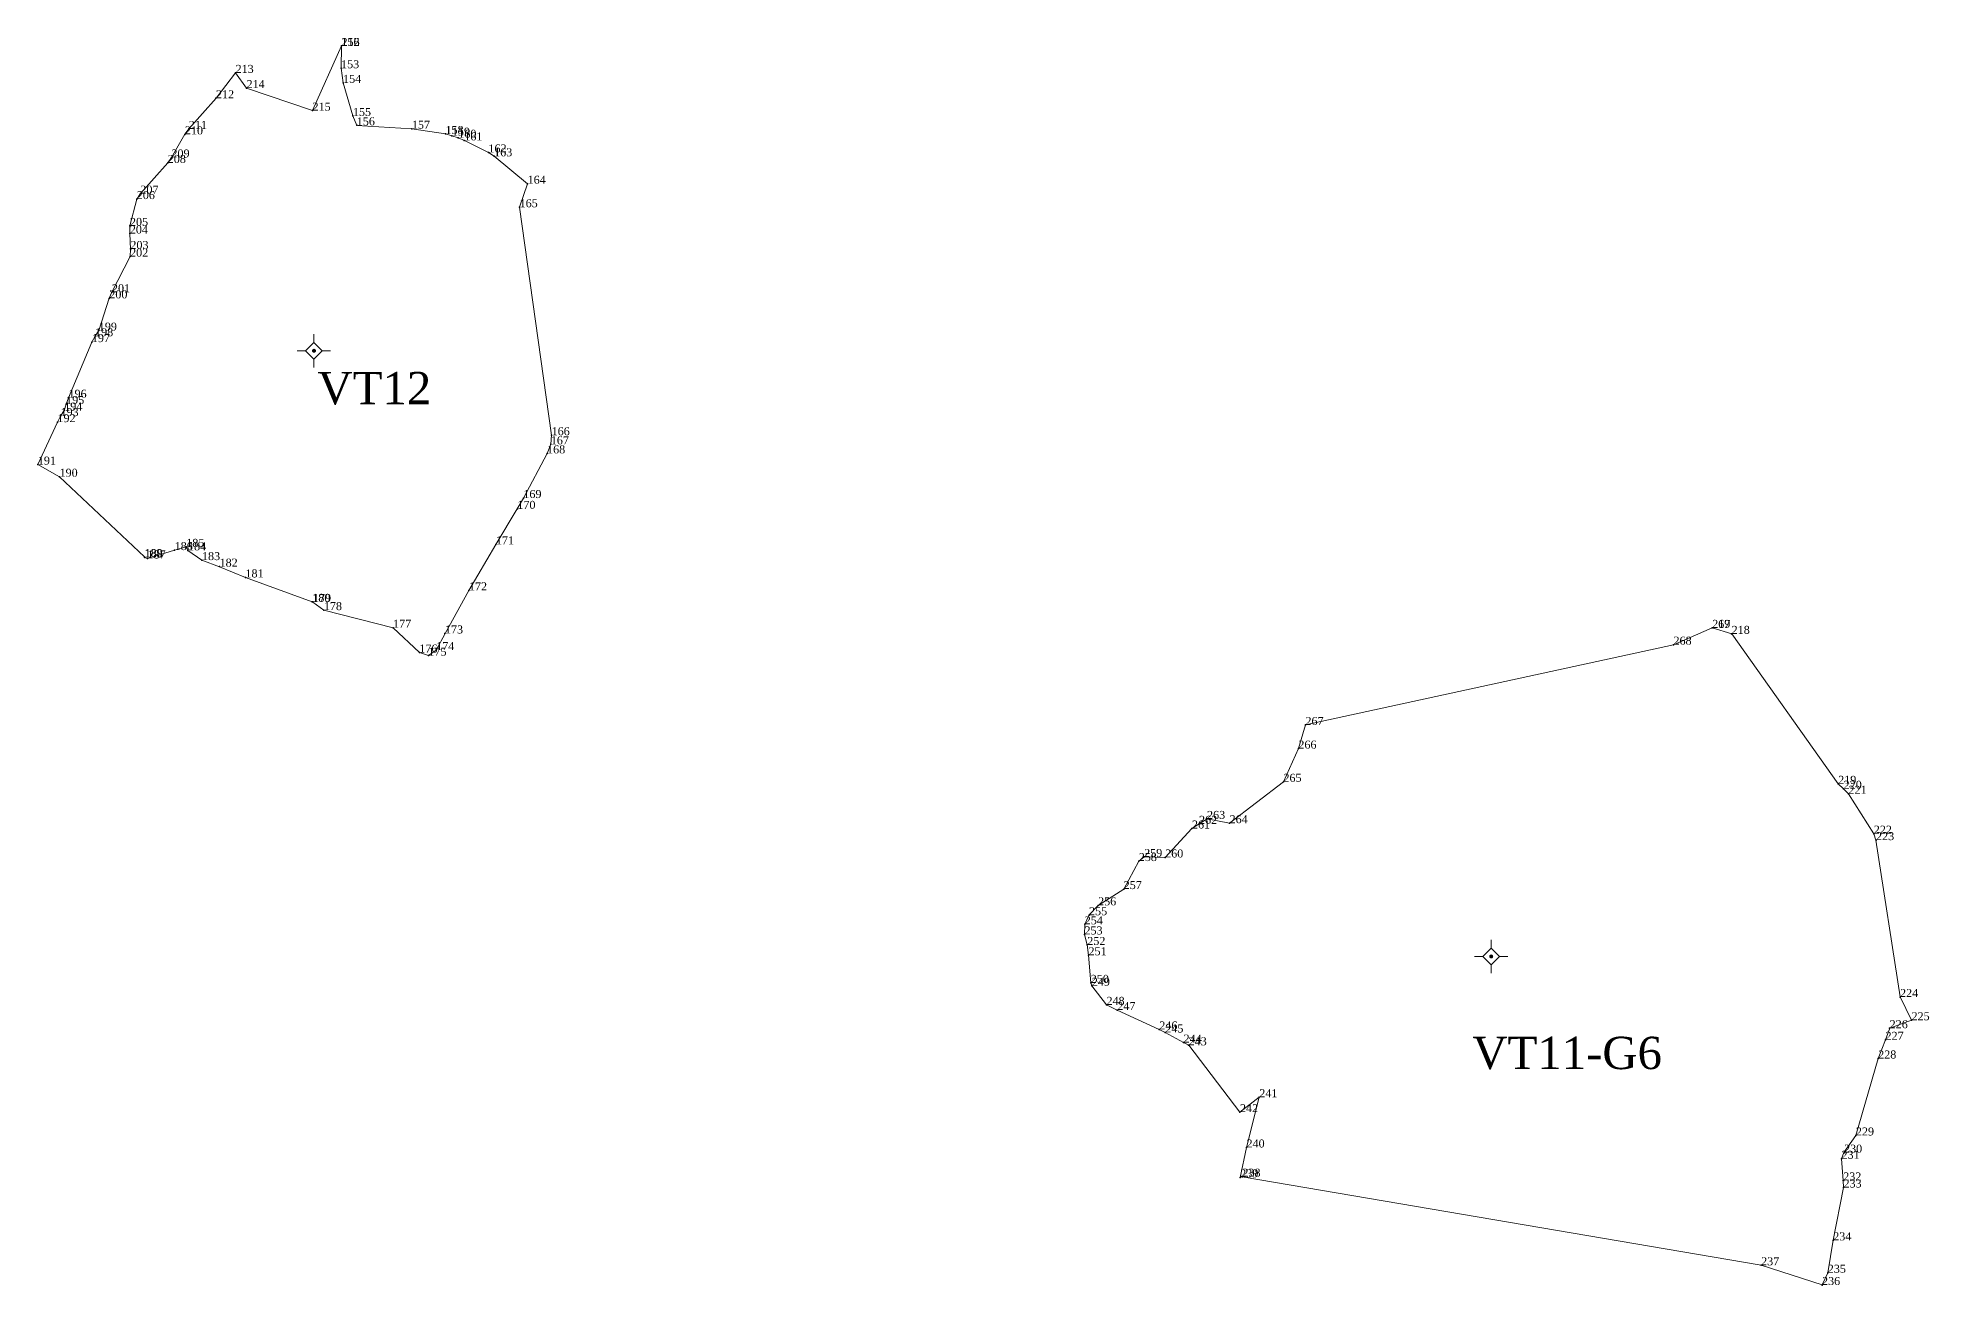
# Model space of a CAD drawing. Header units: metres. Extents: x 543554 to 549226, y 1840763 to 1844579.
# Drawn here: x 544476.8 to 544618.6, y 1844167.9 to 1844261.3 of the extents above; entities that cross this region are included whole.
import ezdxf

# ---------------------------------------------------------------- set-up
doc = ezdxf.new("R2010")
doc.units = ezdxf.units.M
doc.header["$MEASUREMENT"] = 0
for name, color, linetype, lineweight in [('Level 11', 7, 'Continuous', 0), ('Level 12', 7, 'Continuous', 0), ('Level 28', 7, 'Continuous', 0), ('Level 30', 7, 'Continuous', 0), ('Level 7', 7, 'Continuous', 0)]:
    doc.layers.add(name, color=color, linetype=linetype, lineweight=lineweight)
doc.styles.add('Style-Vntime', font='Vntime.shx')

# ---------------------------------------------------------------- blocks, each defined once
blk = doc.blocks.new('CENTRD')
at = {"layer": 'Level 11', "linetype": 'Continuous', "lineweight": 0}
h = blk.add_hatch(color=1, dxfattribs=at)
edge = h.paths.add_edge_path()
edge.add_arc((0, 0), 1.5, 0, 360)
at = {"layer": 'Level 11', "color": 1, "linetype": 'Continuous', "lineweight": 0}
for p, q in [((0, 6.2), (-6.3, 0)), ((0, 12.5), (0, 6.2)), ((6.2, 0), (0, 6.2)), ((-6.3, 0), (-12.5, 0)), ((-6.3, 0), (0, -6.3)), ((0, -6.3), (6.2, 0)), ((0, -6.3), (0, -12.5)), ((12.5, 0), (6.2, 0))]:
    blk.add_line(p, q, dxfattribs=at)
blk = doc.blocks.new('DDCT')
at = {"layer": 'Level 7', "color": 3, "linetype": 'Continuous', "lineweight": 30}
blk.add_point((0, 0), dxfattribs=at)
blk = doc.blocks.new('SHMIA_151')
at = {"layer": 'Level 12', "color": 2, "linetype": 'Continuous', "lineweight": 0, "style": 'Style-Vntime'}
blk.add_text('152', height=0.6, dxfattribs=at).set_placement((0, 0))
blk = doc.blocks.new('SHMIA_152')
at = {"layer": 'Level 12', "color": 2, "linetype": 'Continuous', "lineweight": 0, "style": 'Style-Vntime'}
blk.add_text('153', height=0.6, dxfattribs=at).set_placement((0, 0))
blk = doc.blocks.new('SHMIA_153')
at = {"layer": 'Level 12', "color": 2, "linetype": 'Continuous', "lineweight": 0, "style": 'Style-Vntime'}
blk.add_text('154', height=0.6, dxfattribs=at).set_placement((0, 0))
blk = doc.blocks.new('SHMIA_154')
at = {"layer": 'Level 12', "color": 2, "linetype": 'Continuous', "lineweight": 0, "style": 'Style-Vntime'}
blk.add_text('155', height=0.6, dxfattribs=at).set_placement((0, 0))
blk = doc.blocks.new('SHMIA_155')
at = {"layer": 'Level 12', "color": 2, "linetype": 'Continuous', "lineweight": 0, "style": 'Style-Vntime'}
blk.add_text('156', height=0.6, dxfattribs=at).set_placement((0, 0))
blk = doc.blocks.new('SHMIA_156')
at = {"layer": 'Level 12', "color": 2, "linetype": 'Continuous', "lineweight": 0, "style": 'Style-Vntime'}
blk.add_text('157', height=0.6, dxfattribs=at).set_placement((0, 0))
blk = doc.blocks.new('SHMIA_157')
at = {"layer": 'Level 12', "color": 2, "linetype": 'Continuous', "lineweight": 0, "style": 'Style-Vntime'}
blk.add_text('158', height=0.6, dxfattribs=at).set_placement((0, 0))
blk = doc.blocks.new('SHMIA_158')
at = {"layer": 'Level 12', "color": 2, "linetype": 'Continuous', "lineweight": 0, "style": 'Style-Vntime'}
blk.add_text('159', height=0.6, dxfattribs=at).set_placement((0, 0))
blk = doc.blocks.new('SHMIA_159')
at = {"layer": 'Level 12', "color": 2, "linetype": 'Continuous', "lineweight": 0, "style": 'Style-Vntime'}
blk.add_text('160', height=0.6, dxfattribs=at).set_placement((0, 0))
blk = doc.blocks.new('SHMIA_160')
at = {"layer": 'Level 12', "color": 2, "linetype": 'Continuous', "lineweight": 0, "style": 'Style-Vntime'}
blk.add_text('161', height=0.6, dxfattribs=at).set_placement((0, 0))
blk = doc.blocks.new('SHMIA_161')
at = {"layer": 'Level 12', "color": 2, "linetype": 'Continuous', "lineweight": 0, "style": 'Style-Vntime'}
blk.add_text('162', height=0.6, dxfattribs=at).set_placement((0, 0))
blk = doc.blocks.new('SHMIA_162')
at = {"layer": 'Level 12', "color": 2, "linetype": 'Continuous', "lineweight": 0, "style": 'Style-Vntime'}
blk.add_text('163', height=0.6, dxfattribs=at).set_placement((0, 0))
blk = doc.blocks.new('SHMIA_163')
at = {"layer": 'Level 12', "color": 2, "linetype": 'Continuous', "lineweight": 0, "style": 'Style-Vntime'}
blk.add_text('164', height=0.6, dxfattribs=at).set_placement((0, 0))
blk = doc.blocks.new('SHMIA_164')
at = {"layer": 'Level 12', "color": 2, "linetype": 'Continuous', "lineweight": 0, "style": 'Style-Vntime'}
blk.add_text('165', height=0.6, dxfattribs=at).set_placement((0, 0))
blk = doc.blocks.new('SHMIA_165')
at = {"layer": 'Level 12', "color": 2, "linetype": 'Continuous', "lineweight": 0, "style": 'Style-Vntime'}
blk.add_text('166', height=0.6, dxfattribs=at).set_placement((0, 0))
blk = doc.blocks.new('SHMIA_166')
at = {"layer": 'Level 12', "color": 2, "linetype": 'Continuous', "lineweight": 0, "style": 'Style-Vntime'}
blk.add_text('167', height=0.6, dxfattribs=at).set_placement((0, 0))
blk = doc.blocks.new('SHMIA_167')
at = {"layer": 'Level 12', "color": 2, "linetype": 'Continuous', "lineweight": 0, "style": 'Style-Vntime'}
blk.add_text('168', height=0.6, dxfattribs=at).set_placement((0, 0))
blk = doc.blocks.new('SHMIA_168')
at = {"layer": 'Level 12', "color": 2, "linetype": 'Continuous', "lineweight": 0, "style": 'Style-Vntime'}
blk.add_text('169', height=0.6, dxfattribs=at).set_placement((0, 0))
blk = doc.blocks.new('SHMIA_169')
at = {"layer": 'Level 12', "color": 2, "linetype": 'Continuous', "lineweight": 0, "style": 'Style-Vntime'}
blk.add_text('170', height=0.6, dxfattribs=at).set_placement((0, 0))
blk = doc.blocks.new('SHMIA_170')
at = {"layer": 'Level 12', "color": 2, "linetype": 'Continuous', "lineweight": 0, "style": 'Style-Vntime'}
blk.add_text('171', height=0.6, dxfattribs=at).set_placement((0, 0))
blk = doc.blocks.new('SHMIA_171')
at = {"layer": 'Level 12', "color": 2, "linetype": 'Continuous', "lineweight": 0, "style": 'Style-Vntime'}
blk.add_text('172', height=0.6, dxfattribs=at).set_placement((0, 0))
blk = doc.blocks.new('SHMIA_172')
at = {"layer": 'Level 12', "color": 2, "linetype": 'Continuous', "lineweight": 0, "style": 'Style-Vntime'}
blk.add_text('173', height=0.6, dxfattribs=at).set_placement((0, 0))
blk = doc.blocks.new('SHMIA_173')
at = {"layer": 'Level 12', "color": 2, "linetype": 'Continuous', "lineweight": 0, "style": 'Style-Vntime'}
blk.add_text('174', height=0.6, dxfattribs=at).set_placement((0, 0))
blk = doc.blocks.new('SHMIA_174')
at = {"layer": 'Level 12', "color": 2, "linetype": 'Continuous', "lineweight": 0, "style": 'Style-Vntime'}
blk.add_text('175', height=0.6, dxfattribs=at).set_placement((0, 0))
blk = doc.blocks.new('SHMIA_175')
at = {"layer": 'Level 12', "color": 2, "linetype": 'Continuous', "lineweight": 0, "style": 'Style-Vntime'}
blk.add_text('176', height=0.6, dxfattribs=at).set_placement((0, 0))
blk = doc.blocks.new('SHMIA_176')
at = {"layer": 'Level 12', "color": 2, "linetype": 'Continuous', "lineweight": 0, "style": 'Style-Vntime'}
blk.add_text('177', height=0.6, dxfattribs=at).set_placement((0, 0))
blk = doc.blocks.new('SHMIA_177')
at = {"layer": 'Level 12', "color": 2, "linetype": 'Continuous', "lineweight": 0, "style": 'Style-Vntime'}
blk.add_text('178', height=0.6, dxfattribs=at).set_placement((0, 0))
blk = doc.blocks.new('SHMIA_178')
at = {"layer": 'Level 12', "color": 2, "linetype": 'Continuous', "lineweight": 0, "style": 'Style-Vntime'}
blk.add_text('179', height=0.6, dxfattribs=at).set_placement((0, 0))
blk = doc.blocks.new('SHMIA_179')
at = {"layer": 'Level 12', "color": 2, "linetype": 'Continuous', "lineweight": 0, "style": 'Style-Vntime'}
blk.add_text('180', height=0.6, dxfattribs=at).set_placement((0, 0))
blk = doc.blocks.new('SHMIA_180')
at = {"layer": 'Level 12', "color": 2, "linetype": 'Continuous', "lineweight": 0, "style": 'Style-Vntime'}
blk.add_text('181', height=0.6, dxfattribs=at).set_placement((0, 0))
blk = doc.blocks.new('SHMIA_181')
at = {"layer": 'Level 12', "color": 2, "linetype": 'Continuous', "lineweight": 0, "style": 'Style-Vntime'}
blk.add_text('182', height=0.6, dxfattribs=at).set_placement((0, 0))
blk = doc.blocks.new('SHMIA_182')
at = {"layer": 'Level 12', "color": 2, "linetype": 'Continuous', "lineweight": 0, "style": 'Style-Vntime'}
blk.add_text('183', height=0.6, dxfattribs=at).set_placement((0, 0))
blk = doc.blocks.new('SHMIA_183')
at = {"layer": 'Level 12', "color": 2, "linetype": 'Continuous', "lineweight": 0, "style": 'Style-Vntime'}
blk.add_text('184', height=0.6, dxfattribs=at).set_placement((0, 0))
blk = doc.blocks.new('SHMIA_184')
at = {"layer": 'Level 12', "color": 2, "linetype": 'Continuous', "lineweight": 0, "style": 'Style-Vntime'}
blk.add_text('185', height=0.6, dxfattribs=at).set_placement((0, 0))
blk = doc.blocks.new('SHMIA_185')
at = {"layer": 'Level 12', "color": 2, "linetype": 'Continuous', "lineweight": 0, "style": 'Style-Vntime'}
blk.add_text('186', height=0.6, dxfattribs=at).set_placement((0, 0))
blk = doc.blocks.new('SHMIA_186')
at = {"layer": 'Level 12', "color": 2, "linetype": 'Continuous', "lineweight": 0, "style": 'Style-Vntime'}
blk.add_text('187', height=0.6, dxfattribs=at).set_placement((0, 0))
blk = doc.blocks.new('SHMIA_187')
at = {"layer": 'Level 12', "color": 2, "linetype": 'Continuous', "lineweight": 0, "style": 'Style-Vntime'}
blk.add_text('188', height=0.6, dxfattribs=at).set_placement((0, 0))
blk = doc.blocks.new('SHMIA_188')
at = {"layer": 'Level 12', "color": 2, "linetype": 'Continuous', "lineweight": 0, "style": 'Style-Vntime'}
blk.add_text('189', height=0.6, dxfattribs=at).set_placement((0, 0))
blk = doc.blocks.new('SHMIA_189')
at = {"layer": 'Level 12', "color": 2, "linetype": 'Continuous', "lineweight": 0, "style": 'Style-Vntime'}
blk.add_text('190', height=0.6, dxfattribs=at).set_placement((0, 0))
blk = doc.blocks.new('SHMIA_190')
at = {"layer": 'Level 12', "color": 2, "linetype": 'Continuous', "lineweight": 0, "style": 'Style-Vntime'}
blk.add_text('191', height=0.6, dxfattribs=at).set_placement((0, 0))
blk = doc.blocks.new('SHMIA_191')
at = {"layer": 'Level 12', "color": 2, "linetype": 'Continuous', "lineweight": 0, "style": 'Style-Vntime'}
blk.add_text('192', height=0.6, dxfattribs=at).set_placement((0, 0))
blk = doc.blocks.new('SHMIA_192')
at = {"layer": 'Level 12', "color": 2, "linetype": 'Continuous', "lineweight": 0, "style": 'Style-Vntime'}
blk.add_text('193', height=0.6, dxfattribs=at).set_placement((0, 0))
blk = doc.blocks.new('SHMIA_193')
at = {"layer": 'Level 12', "color": 2, "linetype": 'Continuous', "lineweight": 0, "style": 'Style-Vntime'}
blk.add_text('194', height=0.6, dxfattribs=at).set_placement((0, 0))
blk = doc.blocks.new('SHMIA_194')
at = {"layer": 'Level 12', "color": 2, "linetype": 'Continuous', "lineweight": 0, "style": 'Style-Vntime'}
blk.add_text('195', height=0.6, dxfattribs=at).set_placement((0, 0))
blk = doc.blocks.new('SHMIA_195')
at = {"layer": 'Level 12', "color": 2, "linetype": 'Continuous', "lineweight": 0, "style": 'Style-Vntime'}
blk.add_text('196', height=0.6, dxfattribs=at).set_placement((0, 0))
blk = doc.blocks.new('SHMIA_196')
at = {"layer": 'Level 12', "color": 2, "linetype": 'Continuous', "lineweight": 0, "style": 'Style-Vntime'}
blk.add_text('197', height=0.6, dxfattribs=at).set_placement((0, 0))
blk = doc.blocks.new('SHMIA_197')
at = {"layer": 'Level 12', "color": 2, "linetype": 'Continuous', "lineweight": 0, "style": 'Style-Vntime'}
blk.add_text('198', height=0.6, dxfattribs=at).set_placement((0, 0))
blk = doc.blocks.new('SHMIA_198')
at = {"layer": 'Level 12', "color": 2, "linetype": 'Continuous', "lineweight": 0, "style": 'Style-Vntime'}
blk.add_text('199', height=0.6, dxfattribs=at).set_placement((0, 0))
blk = doc.blocks.new('SHMIA_199')
at = {"layer": 'Level 12', "color": 2, "linetype": 'Continuous', "lineweight": 0, "style": 'Style-Vntime'}
blk.add_text('200', height=0.6, dxfattribs=at).set_placement((0, 0))
blk = doc.blocks.new('SHMIA_200')
at = {"layer": 'Level 12', "color": 2, "linetype": 'Continuous', "lineweight": 0, "style": 'Style-Vntime'}
blk.add_text('201', height=0.6, dxfattribs=at).set_placement((0, 0))
blk = doc.blocks.new('SHMIA_201')
at = {"layer": 'Level 12', "color": 2, "linetype": 'Continuous', "lineweight": 0, "style": 'Style-Vntime'}
blk.add_text('202', height=0.6, dxfattribs=at).set_placement((0, 0))
blk = doc.blocks.new('SHMIA_202')
at = {"layer": 'Level 12', "color": 2, "linetype": 'Continuous', "lineweight": 0, "style": 'Style-Vntime'}
blk.add_text('203', height=0.6, dxfattribs=at).set_placement((0, 0))
blk = doc.blocks.new('SHMIA_203')
at = {"layer": 'Level 12', "color": 2, "linetype": 'Continuous', "lineweight": 0, "style": 'Style-Vntime'}
blk.add_text('204', height=0.6, dxfattribs=at).set_placement((0, 0))
blk = doc.blocks.new('SHMIA_204')
at = {"layer": 'Level 12', "color": 2, "linetype": 'Continuous', "lineweight": 0, "style": 'Style-Vntime'}
blk.add_text('205', height=0.6, dxfattribs=at).set_placement((0, 0))
blk = doc.blocks.new('SHMIA_205')
at = {"layer": 'Level 12', "color": 2, "linetype": 'Continuous', "lineweight": 0, "style": 'Style-Vntime'}
blk.add_text('206', height=0.6, dxfattribs=at).set_placement((0, 0))
blk = doc.blocks.new('SHMIA_206')
at = {"layer": 'Level 12', "color": 2, "linetype": 'Continuous', "lineweight": 0, "style": 'Style-Vntime'}
blk.add_text('207', height=0.6, dxfattribs=at).set_placement((0, 0))
blk = doc.blocks.new('SHMIA_207')
at = {"layer": 'Level 12', "color": 2, "linetype": 'Continuous', "lineweight": 0, "style": 'Style-Vntime'}
blk.add_text('208', height=0.6, dxfattribs=at).set_placement((0, 0))
blk = doc.blocks.new('SHMIA_208')
at = {"layer": 'Level 12', "color": 2, "linetype": 'Continuous', "lineweight": 0, "style": 'Style-Vntime'}
blk.add_text('209', height=0.6, dxfattribs=at).set_placement((0, 0))
blk = doc.blocks.new('SHMIA_209')
at = {"layer": 'Level 12', "color": 2, "linetype": 'Continuous', "lineweight": 0, "style": 'Style-Vntime'}
blk.add_text('210', height=0.6, dxfattribs=at).set_placement((0, 0))
blk = doc.blocks.new('SHMIA_210')
at = {"layer": 'Level 12', "color": 2, "linetype": 'Continuous', "lineweight": 0, "style": 'Style-Vntime'}
blk.add_text('211', height=0.6, dxfattribs=at).set_placement((0, 0))
blk = doc.blocks.new('SHMIA_211')
at = {"layer": 'Level 12', "color": 2, "linetype": 'Continuous', "lineweight": 0, "style": 'Style-Vntime'}
blk.add_text('212', height=0.6, dxfattribs=at).set_placement((0, 0))
blk = doc.blocks.new('SHMIA_212')
at = {"layer": 'Level 12', "color": 2, "linetype": 'Continuous', "lineweight": 0, "style": 'Style-Vntime'}
blk.add_text('213', height=0.6, dxfattribs=at).set_placement((0, 0))
blk = doc.blocks.new('SHMIA_213')
at = {"layer": 'Level 12', "color": 2, "linetype": 'Continuous', "lineweight": 0, "style": 'Style-Vntime'}
blk.add_text('214', height=0.6, dxfattribs=at).set_placement((0, 0))
blk = doc.blocks.new('SHMIA_214')
at = {"layer": 'Level 12', "color": 2, "linetype": 'Continuous', "lineweight": 0, "style": 'Style-Vntime'}
blk.add_text('215', height=0.6, dxfattribs=at).set_placement((0, 0))
blk = doc.blocks.new('SHMIA_215')
at = {"layer": 'Level 12', "color": 2, "linetype": 'Continuous', "lineweight": 0, "style": 'Style-Vntime'}
blk.add_text('216', height=0.6, dxfattribs=at).set_placement((0, 0))
blk = doc.blocks.new('SHMIA_216')
at = {"layer": 'Level 12', "color": 2, "linetype": 'Continuous', "lineweight": 0, "style": 'Style-Vntime'}
blk.add_text('217', height=0.6, dxfattribs=at).set_placement((0, 0))
blk = doc.blocks.new('SHMIA_217')
at = {"layer": 'Level 12', "color": 2, "linetype": 'Continuous', "lineweight": 0, "style": 'Style-Vntime'}
blk.add_text('218', height=0.6, dxfattribs=at).set_placement((0, 0))
blk = doc.blocks.new('SHMIA_218')
at = {"layer": 'Level 12', "color": 2, "linetype": 'Continuous', "lineweight": 0, "style": 'Style-Vntime'}
blk.add_text('219', height=0.6, dxfattribs=at).set_placement((0, 0))
blk = doc.blocks.new('SHMIA_219')
at = {"layer": 'Level 12', "color": 2, "linetype": 'Continuous', "lineweight": 0, "style": 'Style-Vntime'}
blk.add_text('220', height=0.6, dxfattribs=at).set_placement((0, 0))
blk = doc.blocks.new('SHMIA_220')
at = {"layer": 'Level 12', "color": 2, "linetype": 'Continuous', "lineweight": 0, "style": 'Style-Vntime'}
blk.add_text('221', height=0.6, dxfattribs=at).set_placement((0, 0))
blk = doc.blocks.new('SHMIA_221')
at = {"layer": 'Level 12', "color": 2, "linetype": 'Continuous', "lineweight": 0, "style": 'Style-Vntime'}
blk.add_text('222', height=0.6, dxfattribs=at).set_placement((0, 0))
blk = doc.blocks.new('SHMIA_222')
at = {"layer": 'Level 12', "color": 2, "linetype": 'Continuous', "lineweight": 0, "style": 'Style-Vntime'}
blk.add_text('223', height=0.6, dxfattribs=at).set_placement((0, 0))
blk = doc.blocks.new('SHMIA_223')
at = {"layer": 'Level 12', "color": 2, "linetype": 'Continuous', "lineweight": 0, "style": 'Style-Vntime'}
blk.add_text('224', height=0.6, dxfattribs=at).set_placement((0, 0))
blk = doc.blocks.new('SHMIA_224')
at = {"layer": 'Level 12', "color": 2, "linetype": 'Continuous', "lineweight": 0, "style": 'Style-Vntime'}
blk.add_text('225', height=0.6, dxfattribs=at).set_placement((0, 0))
blk = doc.blocks.new('SHMIA_225')
at = {"layer": 'Level 12', "color": 2, "linetype": 'Continuous', "lineweight": 0, "style": 'Style-Vntime'}
blk.add_text('226', height=0.6, dxfattribs=at).set_placement((0, 0))
blk = doc.blocks.new('SHMIA_226')
at = {"layer": 'Level 12', "color": 2, "linetype": 'Continuous', "lineweight": 0, "style": 'Style-Vntime'}
blk.add_text('227', height=0.6, dxfattribs=at).set_placement((0, 0))
blk = doc.blocks.new('SHMIA_227')
at = {"layer": 'Level 12', "color": 2, "linetype": 'Continuous', "lineweight": 0, "style": 'Style-Vntime'}
blk.add_text('228', height=0.6, dxfattribs=at).set_placement((0, 0))
blk = doc.blocks.new('SHMIA_228')
at = {"layer": 'Level 12', "color": 2, "linetype": 'Continuous', "lineweight": 0, "style": 'Style-Vntime'}
blk.add_text('229', height=0.6, dxfattribs=at).set_placement((0, 0))
blk = doc.blocks.new('SHMIA_229')
at = {"layer": 'Level 12', "color": 2, "linetype": 'Continuous', "lineweight": 0, "style": 'Style-Vntime'}
blk.add_text('230', height=0.6, dxfattribs=at).set_placement((0, 0))
blk = doc.blocks.new('SHMIA_230')
at = {"layer": 'Level 12', "color": 2, "linetype": 'Continuous', "lineweight": 0, "style": 'Style-Vntime'}
blk.add_text('231', height=0.6, dxfattribs=at).set_placement((0, 0))
blk = doc.blocks.new('SHMIA_231')
at = {"layer": 'Level 12', "color": 2, "linetype": 'Continuous', "lineweight": 0, "style": 'Style-Vntime'}
blk.add_text('232', height=0.6, dxfattribs=at).set_placement((0, 0))
blk = doc.blocks.new('SHMIA_232')
at = {"layer": 'Level 12', "color": 2, "linetype": 'Continuous', "lineweight": 0, "style": 'Style-Vntime'}
blk.add_text('233', height=0.6, dxfattribs=at).set_placement((0, 0))
blk = doc.blocks.new('SHMIA_233')
at = {"layer": 'Level 12', "color": 2, "linetype": 'Continuous', "lineweight": 0, "style": 'Style-Vntime'}
blk.add_text('234', height=0.6, dxfattribs=at).set_placement((0, 0))
blk = doc.blocks.new('SHMIA_234')
at = {"layer": 'Level 12', "color": 2, "linetype": 'Continuous', "lineweight": 0, "style": 'Style-Vntime'}
blk.add_text('235', height=0.6, dxfattribs=at).set_placement((0, 0))
blk = doc.blocks.new('SHMIA_235')
at = {"layer": 'Level 12', "color": 2, "linetype": 'Continuous', "lineweight": 0, "style": 'Style-Vntime'}
blk.add_text('236', height=0.6, dxfattribs=at).set_placement((0, 0))
blk = doc.blocks.new('SHMIA_236')
at = {"layer": 'Level 12', "color": 2, "linetype": 'Continuous', "lineweight": 0, "style": 'Style-Vntime'}
blk.add_text('237', height=0.6, dxfattribs=at).set_placement((0, 0))
blk = doc.blocks.new('SHMIA_237')
at = {"layer": 'Level 12', "color": 2, "linetype": 'Continuous', "lineweight": 0, "style": 'Style-Vntime'}
blk.add_text('238', height=0.6, dxfattribs=at).set_placement((0, 0))
blk = doc.blocks.new('SHMIA_238')
at = {"layer": 'Level 12', "color": 2, "linetype": 'Continuous', "lineweight": 0, "style": 'Style-Vntime'}
blk.add_text('239', height=0.6, dxfattribs=at).set_placement((0, 0))
blk = doc.blocks.new('SHMIA_239')
at = {"layer": 'Level 12', "color": 2, "linetype": 'Continuous', "lineweight": 0, "style": 'Style-Vntime'}
blk.add_text('240', height=0.6, dxfattribs=at).set_placement((0, 0))
blk = doc.blocks.new('SHMIA_240')
at = {"layer": 'Level 12', "color": 2, "linetype": 'Continuous', "lineweight": 0, "style": 'Style-Vntime'}
blk.add_text('241', height=0.6, dxfattribs=at).set_placement((0, 0))
blk = doc.blocks.new('SHMIA_241')
at = {"layer": 'Level 12', "color": 2, "linetype": 'Continuous', "lineweight": 0, "style": 'Style-Vntime'}
blk.add_text('242', height=0.6, dxfattribs=at).set_placement((0, 0))
blk = doc.blocks.new('SHMIA_242')
at = {"layer": 'Level 12', "color": 2, "linetype": 'Continuous', "lineweight": 0, "style": 'Style-Vntime'}
blk.add_text('243', height=0.6, dxfattribs=at).set_placement((0, 0))
blk = doc.blocks.new('SHMIA_243')
at = {"layer": 'Level 12', "color": 2, "linetype": 'Continuous', "lineweight": 0, "style": 'Style-Vntime'}
blk.add_text('244', height=0.6, dxfattribs=at).set_placement((0, 0))
blk = doc.blocks.new('SHMIA_244')
at = {"layer": 'Level 12', "color": 2, "linetype": 'Continuous', "lineweight": 0, "style": 'Style-Vntime'}
blk.add_text('245', height=0.6, dxfattribs=at).set_placement((0, 0))
blk = doc.blocks.new('SHMIA_245')
at = {"layer": 'Level 12', "color": 2, "linetype": 'Continuous', "lineweight": 0, "style": 'Style-Vntime'}
blk.add_text('246', height=0.6, dxfattribs=at).set_placement((0, 0))
blk = doc.blocks.new('SHMIA_246')
at = {"layer": 'Level 12', "color": 2, "linetype": 'Continuous', "lineweight": 0, "style": 'Style-Vntime'}
blk.add_text('247', height=0.6, dxfattribs=at).set_placement((0, 0))
blk = doc.blocks.new('SHMIA_247')
at = {"layer": 'Level 12', "color": 2, "linetype": 'Continuous', "lineweight": 0, "style": 'Style-Vntime'}
blk.add_text('248', height=0.6, dxfattribs=at).set_placement((0, 0))
blk = doc.blocks.new('SHMIA_248')
at = {"layer": 'Level 12', "color": 2, "linetype": 'Continuous', "lineweight": 0, "style": 'Style-Vntime'}
blk.add_text('249', height=0.6, dxfattribs=at).set_placement((0, 0))
blk = doc.blocks.new('SHMIA_249')
at = {"layer": 'Level 12', "color": 2, "linetype": 'Continuous', "lineweight": 0, "style": 'Style-Vntime'}
blk.add_text('250', height=0.6, dxfattribs=at).set_placement((0, 0))
blk = doc.blocks.new('SHMIA_250')
at = {"layer": 'Level 12', "color": 2, "linetype": 'Continuous', "lineweight": 0, "style": 'Style-Vntime'}
blk.add_text('251', height=0.6, dxfattribs=at).set_placement((0, 0))
blk = doc.blocks.new('SHMIA_251')
at = {"layer": 'Level 12', "color": 2, "linetype": 'Continuous', "lineweight": 0, "style": 'Style-Vntime'}
blk.add_text('252', height=0.6, dxfattribs=at).set_placement((0, 0))
blk = doc.blocks.new('SHMIA_252')
at = {"layer": 'Level 12', "color": 2, "linetype": 'Continuous', "lineweight": 0, "style": 'Style-Vntime'}
blk.add_text('253', height=0.6, dxfattribs=at).set_placement((0, 0))
blk = doc.blocks.new('SHMIA_253')
at = {"layer": 'Level 12', "color": 2, "linetype": 'Continuous', "lineweight": 0, "style": 'Style-Vntime'}
blk.add_text('254', height=0.6, dxfattribs=at).set_placement((0, 0))
blk = doc.blocks.new('SHMIA_254')
at = {"layer": 'Level 12', "color": 2, "linetype": 'Continuous', "lineweight": 0, "style": 'Style-Vntime'}
blk.add_text('255', height=0.6, dxfattribs=at).set_placement((0, 0))
blk = doc.blocks.new('SHMIA_255')
at = {"layer": 'Level 12', "color": 2, "linetype": 'Continuous', "lineweight": 0, "style": 'Style-Vntime'}
blk.add_text('256', height=0.6, dxfattribs=at).set_placement((0, 0))
blk = doc.blocks.new('SHMIA_256')
at = {"layer": 'Level 12', "color": 2, "linetype": 'Continuous', "lineweight": 0, "style": 'Style-Vntime'}
blk.add_text('257', height=0.6, dxfattribs=at).set_placement((0, 0))
blk = doc.blocks.new('SHMIA_257')
at = {"layer": 'Level 12', "color": 2, "linetype": 'Continuous', "lineweight": 0, "style": 'Style-Vntime'}
blk.add_text('258', height=0.6, dxfattribs=at).set_placement((0, 0))
blk = doc.blocks.new('SHMIA_258')
at = {"layer": 'Level 12', "color": 2, "linetype": 'Continuous', "lineweight": 0, "style": 'Style-Vntime'}
blk.add_text('259', height=0.6, dxfattribs=at).set_placement((0, 0))
blk = doc.blocks.new('SHMIA_259')
at = {"layer": 'Level 12', "color": 2, "linetype": 'Continuous', "lineweight": 0, "style": 'Style-Vntime'}
blk.add_text('260', height=0.6, dxfattribs=at).set_placement((0, 0))
blk = doc.blocks.new('SHMIA_260')
at = {"layer": 'Level 12', "color": 2, "linetype": 'Continuous', "lineweight": 0, "style": 'Style-Vntime'}
blk.add_text('261', height=0.6, dxfattribs=at).set_placement((0, 0))
blk = doc.blocks.new('SHMIA_261')
at = {"layer": 'Level 12', "color": 2, "linetype": 'Continuous', "lineweight": 0, "style": 'Style-Vntime'}
blk.add_text('262', height=0.6, dxfattribs=at).set_placement((0, 0))
blk = doc.blocks.new('SHMIA_262')
at = {"layer": 'Level 12', "color": 2, "linetype": 'Continuous', "lineweight": 0, "style": 'Style-Vntime'}
blk.add_text('263', height=0.6, dxfattribs=at).set_placement((0, 0))
blk = doc.blocks.new('SHMIA_263')
at = {"layer": 'Level 12', "color": 2, "linetype": 'Continuous', "lineweight": 0, "style": 'Style-Vntime'}
blk.add_text('264', height=0.6, dxfattribs=at).set_placement((0, 0))
blk = doc.blocks.new('SHMIA_264')
at = {"layer": 'Level 12', "color": 2, "linetype": 'Continuous', "lineweight": 0, "style": 'Style-Vntime'}
blk.add_text('265', height=0.6, dxfattribs=at).set_placement((0, 0))
blk = doc.blocks.new('SHMIA_265')
at = {"layer": 'Level 12', "color": 2, "linetype": 'Continuous', "lineweight": 0, "style": 'Style-Vntime'}
blk.add_text('266', height=0.6, dxfattribs=at).set_placement((0, 0))
blk = doc.blocks.new('SHMIA_266')
at = {"layer": 'Level 12', "color": 2, "linetype": 'Continuous', "lineweight": 0, "style": 'Style-Vntime'}
blk.add_text('267', height=0.6, dxfattribs=at).set_placement((0, 0))
blk = doc.blocks.new('SHMIA_267')
at = {"layer": 'Level 12', "color": 2, "linetype": 'Continuous', "lineweight": 0, "style": 'Style-Vntime'}
blk.add_text('268', height=0.6, dxfattribs=at).set_placement((0, 0))
blk = doc.blocks.new('SHMIA_268')
at = {"layer": 'Level 12', "color": 2, "linetype": 'Continuous', "lineweight": 0, "style": 'Style-Vntime'}
blk.add_text('269', height=0.6, dxfattribs=at).set_placement((0, 0))

msp = doc.modelspace()

# ---------------------------------------------------------------- linework, layer by layer
at = {"layer": 'Level 30', "color": 2, "linetype": 'Continuous', "lineweight": 0, "flags": 128}
for points in [[(544515.2757, 1844231.5618), (544512.8803, 1844248.6457), (544513.4802, 1844250.4105), (544510.9707, 1844252.4673), (544510.5435, 1844252.7643), (544508.7345, 1844253.6565), (544508.2763, 1844253.8624), (544507.7987, 1844254.0108), (544507.3158, 1844254.1439), (544504.8049, 1844254.5252), (544500.6697, 1844254.7885), (544500.3796, 1844255.4886), (544499.6399, 1844257.9732), (544499.4859, 1844259.0738), (544499.5228, 1844260.7359), (544497.3489, 1844255.8943), (544492.3962, 1844257.5779), (544491.584, 1844258.7199), (544490.1115, 1844256.8219), (544488.0722, 1844254.5223), (544487.7763, 1844254.1146), (544486.7741, 1844252.3834), (544486.4903, 1844251.9691), (544484.4431, 1844249.6738), (544484.1671, 1844249.2552), (544483.6613, 1844247.2488), (544483.651, 1844246.6828), (544483.6935, 1844245.5159), (544483.6744, 1844244.9547), (544482.3094, 1844242.2813), (544482.1053, 1844241.8227), (544481.3201, 1844239.3996), (544481.0414, 1844238.9824), (544480.804, 1844238.5423), (544479.0501, 1844234.3694), (544478.8661, 1844233.8997), (544478.7271, 1844233.4051), (544478.4512, 1844232.9863), (544478.2178, 1844232.544), (544476.7504, 1844229.3556), (544478.3807, 1844228.4519), (544484.7537, 1844222.4349), (544484.7692, 1844222.4016), (544484.9667, 1844222.3241), (544487.0101, 1844222.9514), (544487.8821, 1844223.1924), (544488.006, 1844222.9297), (544489.0594, 1844222.1969), (544490.3838, 1844221.7069), (544492.3165, 1844220.9036), (544497.3294, 1844219.0725), (544497.3842, 1844219.0584), (544498.196, 1844218.4524), (544503.3878, 1844217.1314), (544505.3629, 1844215.2697), (544506.0374, 1844215.0436), (544506.6235, 1844215.4469), (544507.2846, 1844216.6976), (544509.0758, 1844219.9293), (544511.0976, 1844223.3808), (544512.7055, 1844226.043), (544513.1617, 1844226.8542), (544514.9359, 1844230.1975), (544515.2246, 1844230.879), (544515.2757, 1844231.5618)], [(544617.2584, 1844187.705), (544616.404, 1844189.4527), (544614.5951, 1844201.2119), (544614.4311, 1844201.6859), (544612.5349, 1844204.6769), (544612.1709, 1844205.0635), (544611.7631, 1844205.431), (544603.7745, 1844216.6732), (544602.3051, 1844217.1225), (544599.4115, 1844215.8585), (544571.8084, 1844209.8427), (544571.2779, 1844208.0697), (544570.1602, 1844205.5834), (544566.1154, 1844202.4808), (544564.4345, 1844202.8028), (544563.8309, 1844202.434), (544563.2962, 1844202.0806), (544561.2905, 1844199.9117), (544559.7074, 1844199.9487), (544559.3105, 1844199.6442), (544558.1796, 1844197.5415), (544556.2586, 1844196.3199), (544555.5774, 1844195.5787), (544555.2602, 1844194.895), (544555.2438, 1844194.1416), (544555.445, 1844193.3522), (544555.5366, 1844192.5756), (544555.7079, 1844190.5123), (544555.7908, 1844190.2918), (544556.8914, 1844188.857), (544557.6968, 1844188.4681), (544560.8526, 1844187.0173), (544561.2978, 1844186.7904), (544562.6701, 1844186.0312), (544563.0533, 1844185.8325), (544566.8962, 1844180.8226), (544568.3516, 1844181.939), (544567.3856, 1844178.1732), (544566.9219, 1844175.9271), (544567.075, 1844175.9765), (544605.9785, 1844169.3407), (544610.5495, 1844167.8631), (544610.9761, 1844168.7762), (544611.3907, 1844171.2128), (544612.1592, 1844175.1681), (544612.1392, 1844175.7001), (544612.0079, 1844177.319), (544612.1961, 1844177.7836), (544613.0943, 1844179.0697), (544614.7584, 1844184.8374), (544615.3086, 1844186.236), (544615.623, 1844187.1074), (544617.2584, 1844187.705)]]:
    msp.add_lwpolyline(points, dxfattribs=at)

# ---------------------------------------------------------------- block references
at = {"layer": 'Level 11', "color": 1, "linetype": 'Continuous', "lineweight": 0, "xscale": 0.1, "yscale": 0.1, "zscale": 0.1}
for p in [(544497.46, 1844237.89), (544585.74, 1844192.49)]:
    msp.add_blockref('CENTRD', p, dxfattribs=at)
at = {"layer": 'Level 12', "color": 2, "linetype": 'Continuous', "lineweight": 0}
for name, p in [('SHMIA_215', (544499.52, 1844260.74)), ('SHMIA_151', (544499.52, 1844260.74)), ('SHMIA_212', (544491.58, 1844258.72)), ('SHMIA_152', (544499.49, 1844259.07)), ('SHMIA_211', (544490.11, 1844256.82)), ('SHMIA_213', (544492.4, 1844257.58)), ('SHMIA_153', (544499.64, 1844257.97)), ('SHMIA_214', (544497.35, 1844255.89)), ('SHMIA_154', (544500.38, 1844255.49)), ('SHMIA_209', (544487.78, 1844254.11)), ('SHMIA_210', (544488.07, 1844254.52)), ('SHMIA_155', (544500.67, 1844254.79)), ('SHMIA_156', (544504.8, 1844254.53)), ('SHMIA_157', (544507.32, 1844254.14)), ('SHMIA_158', (544507.8, 1844254.01)), ('SHMIA_159', (544508.28, 1844253.86)), ('SHMIA_160', (544508.73, 1844253.66)), ('SHMIA_161', (544510.54, 1844252.76)), ('SHMIA_162', (544510.97, 1844252.47)), ('SHMIA_207', (544486.49, 1844251.97)), ('SHMIA_208', (544486.77, 1844252.38)), ('SHMIA_206', (544484.44, 1844249.67)), ('SHMIA_163', (544513.48, 1844250.41)), ('SHMIA_205', (544484.17, 1844249.26)), ('SHMIA_164', (544512.88, 1844248.65)), ('SHMIA_204', (544483.66, 1844247.25)), ('SHMIA_203', (544483.65, 1844246.68)), ('SHMIA_202', (544483.69, 1844245.52)), ('SHMIA_201', (544483.67, 1844244.95)), ('SHMIA_199', (544482.11, 1844241.82)), ('SHMIA_200', (544482.31, 1844242.28)), ('SHMIA_196', (544480.8, 1844238.54)), ('SHMIA_197', (544481.04, 1844238.98)), ('SHMIA_198', (544481.32, 1844239.4)), ('SHMIA_195', (544479.05, 1844234.37)), ('SHMIA_192', (544478.45, 1844232.99)), ('SHMIA_193', (544478.73, 1844233.41)), ('SHMIA_194', (544478.87, 1844233.9)), ('SHMIA_191', (544478.22, 1844232.54)), ('SHMIA_165', (544515.28, 1844231.56)), ('SHMIA_167', (544514.94, 1844230.2)), ('SHMIA_166', (544515.22, 1844230.88)), ('SHMIA_190', (544476.75, 1844229.36)), ('SHMIA_189', (544478.38, 1844228.45)), ('SHMIA_169', (544512.71, 1844226.04)), ('SHMIA_168', (544513.16, 1844226.85)), ('SHMIA_185', (544487.01, 1844222.95)), ('SHMIA_184', (544487.88, 1844223.19)), ('SHMIA_183', (544488.01, 1844222.93)), ('SHMIA_170', (544511.1, 1844223.38)), ('SHMIA_188', (544484.75, 1844222.43)), ('SHMIA_187', (544484.77, 1844222.4)), ('SHMIA_186', (544484.97, 1844222.32)), ('SHMIA_182', (544489.06, 1844222.2)), ('SHMIA_181', (544490.38, 1844221.71)), ('SHMIA_180', (544492.32, 1844220.9)), ('SHMIA_171', (544509.08, 1844219.93)), ('SHMIA_179', (544497.33, 1844219.07)), ('SHMIA_178', (544497.38, 1844219.06)), ('SHMIA_177', (544498.2, 1844218.45)), ('SHMIA_176', (544503.39, 1844217.13)), ('SHMIA_216', (544602.31, 1844217.12)), ('SHMIA_268', (544602.31, 1844217.12)), ('SHMIA_172', (544507.28, 1844216.7)), ('SHMIA_267', (544599.41, 1844215.86)), ('SHMIA_217', (544603.77, 1844216.67)), ('SHMIA_175', (544505.36, 1844215.27)), ('SHMIA_174', (544506.04, 1844215.04)), ('SHMIA_173', (544506.62, 1844215.45)), ('SHMIA_266', (544571.81, 1844209.84)), ('SHMIA_265', (544571.28, 1844208.07)), ('SHMIA_264', (544570.16, 1844205.58)), ('SHMIA_218', (544611.76, 1844205.43)), ('SHMIA_219', (544612.17, 1844205.06)), ('SHMIA_220', (544612.53, 1844204.68)), ('SHMIA_262', (544564.43, 1844202.8)), ('SHMIA_260', (544563.3, 1844202.08)), ('SHMIA_261', (544563.83, 1844202.43)), ('SHMIA_263', (544566.12, 1844202.48)), ('SHMIA_221', (544614.43, 1844201.69)), ('SHMIA_258', (544559.71, 1844199.95)), ('SHMIA_222', (544614.6, 1844201.21)), ('SHMIA_257', (544559.31, 1844199.64)), ('SHMIA_259', (544561.29, 1844199.91)), ('SHMIA_256', (544558.18, 1844197.54)), ('SHMIA_255', (544556.26, 1844196.32)), ('SHMIA_253', (544555.26, 1844194.9)), ('SHMIA_254', (544555.58, 1844195.58)), ('SHMIA_252', (544555.24, 1844194.14)), ('SHMIA_251', (544555.45, 1844193.35)), ('SHMIA_250', (544555.54, 1844192.58)), ('SHMIA_249', (544555.71, 1844190.51)), ('SHMIA_248', (544555.79, 1844190.29)), ('SHMIA_247', (544556.89, 1844188.86)), ('SHMIA_223', (544616.4, 1844189.45)), ('SHMIA_246', (544557.7, 1844188.47)), ('SHMIA_224', (544617.26, 1844187.71)), ('SHMIA_245', (544560.85, 1844187.02)), ('SHMIA_244', (544561.3, 1844186.79)), ('SHMIA_243', (544562.67, 1844186.03)), ('SHMIA_242', (544563.05, 1844185.83)), ('SHMIA_226', (544615.31, 1844186.24)), ('SHMIA_225', (544615.62, 1844187.11)), ('SHMIA_227', (544614.76, 1844184.84)), ('SHMIA_240', (544568.35, 1844181.94)), ('SHMIA_241', (544566.9, 1844180.82)), ('SHMIA_228', (544613.09, 1844179.07)), ('SHMIA_239', (544567.39, 1844178.17)), ('SHMIA_230', (544612.01, 1844177.32)), ('SHMIA_229', (544612.2, 1844177.78)), ('SHMIA_238', (544566.92, 1844175.93)), ('SHMIA_237', (544567.08, 1844175.98)), ('SHMIA_231', (544612.14, 1844175.7)), ('SHMIA_232', (544612.16, 1844175.17)), ('SHMIA_233', (544611.39, 1844171.21)), ('SHMIA_236', (544605.98, 1844169.34)), ('SHMIA_234', (544610.98, 1844168.78)), ('SHMIA_235', (544610.55, 1844167.86))]:
    msp.add_blockref(name, p, dxfattribs=at)
at = {"layer": 'Level 7', "color": 3, "linetype": 'Continuous', "lineweight": 30}
for p in [(544499.52, 1844260.74), (544499.52, 1844260.74), (544491.58, 1844258.72), (544499.49, 1844259.07), (544492.4, 1844257.58), (544499.64, 1844257.97), (544490.11, 1844256.82), (544497.35, 1844255.89), (544488.07, 1844254.52), (544500.38, 1844255.49), (544500.67, 1844254.79), (544504.8, 1844254.53), (544487.78, 1844254.11), (544507.32, 1844254.14), (544507.8, 1844254.01), (544508.28, 1844253.86), (544508.73, 1844253.66), (544486.49, 1844251.97), (544486.77, 1844252.38), (544510.54, 1844252.76), (544510.97, 1844252.47), (544513.48, 1844250.41), (544484.17, 1844249.26), (544484.44, 1844249.67), (544512.88, 1844248.65), (544483.65, 1844246.68), (544483.66, 1844247.25), (544483.67, 1844244.95), (544483.69, 1844245.52), (544482.11, 1844241.82), (544482.31, 1844242.28), (544481.04, 1844238.98), (544481.32, 1844239.4), (544480.8, 1844238.54), (544478.73, 1844233.41), (544478.87, 1844233.9), (544479.05, 1844234.37), (544478.22, 1844232.54), (544478.45, 1844232.99), (544515.22, 1844230.88), (544515.28, 1844231.56), (544476.75, 1844229.36), (544514.94, 1844230.2), (544478.38, 1844228.45), (544513.16, 1844226.85), (544512.71, 1844226.04), (544511.1, 1844223.38), (544484.75, 1844222.43), (544484.77, 1844222.4), (544484.97, 1844222.32), (544487.01, 1844222.95), (544487.88, 1844223.19), (544488.01, 1844222.93), (544489.06, 1844222.2), (544490.38, 1844221.71), (544492.32, 1844220.9), (544497.33, 1844219.07), (544497.38, 1844219.06), (544509.08, 1844219.93), (544498.2, 1844218.45), (544503.39, 1844217.13), (544507.28, 1844216.7), (544602.31, 1844217.12), (544602.31, 1844217.12), (544603.77, 1844216.67), (544505.36, 1844215.27), (544506.04, 1844215.04), (544506.62, 1844215.45), (544599.41, 1844215.86), (544571.81, 1844209.84), (544571.28, 1844208.07), (544570.16, 1844205.58), (544611.76, 1844205.43), (544612.17, 1844205.06), (544612.53, 1844204.68), (544563.3, 1844202.08), (544563.83, 1844202.43), (544564.43, 1844202.8), (544566.12, 1844202.48), (544614.43, 1844201.69), (544614.6, 1844201.21), (544559.31, 1844199.64), (544559.71, 1844199.95), (544561.29, 1844199.91), (544556.26, 1844196.32), (544558.18, 1844197.54), (544555.26, 1844194.9), (544555.58, 1844195.58), (544555.24, 1844194.14), (544555.45, 1844193.35), (544555.54, 1844192.58), (544555.71, 1844190.51), (544555.79, 1844190.29), (544616.4, 1844189.45), (544556.89, 1844188.86), (544557.7, 1844188.47), (544560.85, 1844187.02), (544561.3, 1844186.79), (544615.62, 1844187.11), (544617.26, 1844187.71), (544562.67, 1844186.03), (544563.05, 1844185.83), (544615.31, 1844186.24), (544614.76, 1844184.84), (544566.9, 1844180.82), (544568.35, 1844181.94), (544567.39, 1844178.17), (544613.09, 1844179.07), (544612.01, 1844177.32), (544612.2, 1844177.78), (544566.92, 1844175.93), (544567.08, 1844175.98), (544612.14, 1844175.7), (544612.16, 1844175.17), (544611.39, 1844171.21), (544605.98, 1844169.34), (544610.98, 1844168.78), (544610.55, 1844167.86)]:
    msp.add_blockref('DDCT', p, dxfattribs=at)

# ---------------------------------------------------------------- texts
at = {"layer": 'Level 28', "color": 1, "lineweight": 0, "style": 'Style-Vntime'}
for s, p in [('VT12', (544497.7204, 1844233.8849)), ('VT11-G6', (544584.3256, 1844184.0495))]:
    msp.add_text(s, height=2.42159, dxfattribs=at).set_placement(p)

doc.saveas('drawing.dxf')
